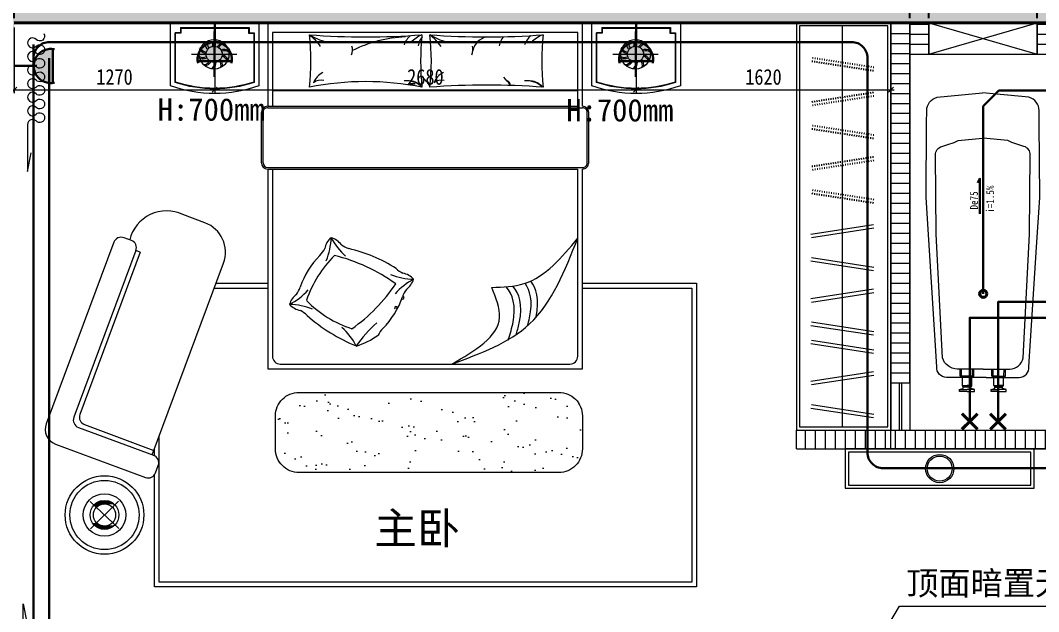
# Model space of a CAD drawing. Header units: millimetres. Extents: x -64529 to 3079702, y -28926 to 77119.
# Drawn here: x -35201 to -28731, y 13617 to 17377 of the extents above; entities that cross this region are included whole.
import ezdxf

# ---------------------------------------------------------------- set-up
doc = ezdxf.new("R2010")
doc.units = ezdxf.units.MM
doc.header["$LTSCALE"] = 10
doc.linetypes.add('ACAD_ISO03W100', pattern=[30, 12, -18])
doc.layers.get('0').update_dxf_attribs({"color": 255})
doc.layers.get('Defpoints').update_dxf_attribs({"color": 255})
for name, color, linetype, lineweight in [('1强弱电插座尺寸', 5, 'Continuous', 0), ('1强电插座布线图', 1, 'Continuous', 30), ('1强电插座布置图', 1, 'Continuous', 30), ('1排水布置图', 1, 'Continuous', 30), ('1浅浅', 251, 'Continuous', 20), ('1给水布置图', 4, 'Continuous', 30), ('1给水平面布置图', 4, 'Continuous', 13), ('图框', 255, 'Continuous', 0)]:
    doc.layers.add(name, color=color, linetype=linetype, lineweight=lineweight)
doc.layers.add('A—缺憾分析文字', color=40, linetype='Continuous')
doc.styles.get("Standard").update_dxf_attribs({"font": ''})
doc.styles.add('夏建东', font='', dxfattribs={"width": 0.85})
doc.styles.add('宋体', font='', dxfattribs={"height": 2.5})
doc.styles.get('Standard').set_extended_font_data('SimSun')
doc.styles.get('夏建东').set_extended_font_data('SimSun')
doc.styles.get('宋体').set_extended_font_data('SimSun')
doc.dimstyles.new('g', dxfattribs={"dimtxt": 100, "dimasz": 31, "dimexe": 21, "dimexo": 30, "dimgap": 31, "dimtad": 1, "dimtih": 1, "dimtoh": 1, "dimdec": 0, "dimrnd": 10, "dimdsep": 46, "dimtxsty": '夏建东', "dimblk": 'OBLIQUE', "dimcen": 2.5, "dimdle": 21, "dimclrd": 5, "dimclre": 5, "dimclrt": 5, "dimadec": 0, "dimazin": 0, "dimtfac": 1, "dimtdec": 0, "dimtmove": 2, "dimatfit": 3, "dimldrblk": 'DOT', "dimfxl": 300, "dimlwd": -1, "dimlwe": -1, "dimarcsym": 1})
doc.dimstyles.new('副本 外标注', dxfattribs={"dimtxt": 140, "dimasz": 60, "dimexe": 30, "dimexo": 30, "dimgap": 80, "dimtad": 1, "dimtoh": 1, "dimdec": 0, "dimtxsty": 'Standard', "dimblk": 'OBLIQUE', "dimcen": 2.5, "dimdle": 60, "dimclrd": 250, "dimclre": 250, "dimclrt": 44, "dimadec": 0, "dimazin": 0, "dimtfac": 1, "dimtdec": 0, "dimtix": 1, "dimtmove": 0, "dimatfit": 3, "dimldrblk": 'DOTSMALL', "dimfxl": 1, "dimtfill": 1, "dimarcsym": 0})
doc.dimstyles.new('外尺寸', dxfattribs={"dimscale": 100, "dimtxt": 2.5, "dimasz": 1, "dimexe": 1, "dimexo": 1, "dimgap": 0.8, "dimtad": 1, "dimdec": 0, "dimdsep": 46, "dimtxsty": '宋体', "dimblk1": 'ARCHTICK', "dimblk2": 'ARCHTICK', "dimsah": 1, "dimcen": -0.9, "dimclrd": 256, "dimclre": 256, "dimclrt": 96, "dimaunit": 1, "dimadec": 0, "dimazin": 0, "dimtfac": 0.35, "dimtdec": 0, "dimtix": 1, "dimtmove": 2, "dimatfit": 3, "dimldrblk": 'DOT', "dimfxl": 7, "dimfxlon": 1, "dimtvp": 0.8, "dimtolj": 1, "dimtzin": 0, "dimlwd": -1, "dimlwe": -1, "dimarcsym": 0})

# ---------------------------------------------------------------- blocks, each defined once
blk = doc.blocks.new('热水')
at = {"layer": '图框', "color": 1, "lineweight": 0, "const_width": 40, "elevation": 5662}
for points in [[(228689, 195327), (228490, 195526)], [(228689, 195526), (228490, 195327)]]:
    blk.add_lwpolyline(points, dxfattribs=at)
blk = doc.blocks.new('冷水')
at = {"layer": '图框', "color": 4, "lineweight": 0, "const_width": 40, "elevation": 5662}
for points in [[(228131, 195325), (228330, 195524)], [(228330, 195325), (228131, 195524)]]:
    blk.add_lwpolyline(points, dxfattribs=at)
blk = doc.blocks.new('_Oblique')
at = {"color": 0, "linetype": 'ByBlock', "lineweight": -2}
blk.add_line((-0.5, -0.5), (0.5, 0.5), dxfattribs=at)
blk = doc.blocks.new('*D613')
at = {"layer": '1浅浅', "color": 250, "lineweight": -2, "transparency": 16777216}
for p, q in [((-35240, 17391.5), (-35240, 19292.7)), ((-17760, 17391.5), (-17760, 19292.7)), ((-35300, 19262.7), (-17700, 19262.7))]:
    blk.add_line(p, q, dxfattribs=at)
at = {"layer": 'Defpoints', "color": 0, "lineweight": 30, "transparency": 16777216}
for p in [(-17760, 19262.7), (-35240, 17361.5), (-17760, 17361.5)]:
    blk.add_point(p, dxfattribs=at)
at = {"layer": '1浅浅', "color": 250, "lineweight": -2, "transparency": 16777216, "xscale": 60, "yscale": 60, "zscale": 60, "rotation": 180}
blk.add_blockref('_Oblique', (-35240, 19262.7), dxfattribs=at)
at = {"layer": '1浅浅', "color": 250, "lineweight": -2, "transparency": 16777216, "xscale": 60, "yscale": 60, "zscale": 60}
blk.add_blockref('_Oblique', (-17760, 19262.7), dxfattribs=at)
at = {"layer": '1浅浅', "color": 44, "transparency": 16777216, "insert": (-26500, 19412.7), "char_height": 140, "attachment_point": 5, "bg_fill": 3, "box_fill_scale": 1.1, "bg_fill_color": 256, "bg_fill_true_color": 13158600, "bg_fill_transparency": 16430252}
blk.add_mtext('17330', dxfattribs=at)
blk = doc.blocks.new('_DotSmall')
at = {"color": 0, "linetype": 'ByBlock', "const_width": 0.5}
blk.add_lwpolyline([(-0.0625, 0, 1), (0.0625, 0, 1)], format="xyb", close=True, dxfattribs=at)
blk = doc.blocks.new('_ArchTick')
at = {"color": 0, "linetype": 'ByBlock', "const_width": 0.15}
blk.add_lwpolyline([(-0.5, -0.5), (0.5, 0.5)], dxfattribs=at)
blk = doc.blocks.new('*D633')
at = {"layer": '1浅浅', "transparency": 16777216}
for p, q in [((-29550, 18127.3), (-29550, 18927.3)), ((-25190, 18127.3), (-25190, 18927.3)), ((-29550, 18827.3), (-25190, 18827.3))]:
    blk.add_line(p, q, dxfattribs=at)
at = {"layer": 'Defpoints', "color": 0, "lineweight": 30, "transparency": 16777216}
for p in [(-25190, 18827.3), (-29550, 17361.5), (-25190, 17361.5)]:
    blk.add_point(p, dxfattribs=at)
at = {"layer": '1浅浅', "transparency": 16777216, "xscale": 100, "yscale": 100, "zscale": 100, "rotation": 180}
blk.add_blockref('_ArchTick', (-29550, 18827.3), dxfattribs=at)
at = {"layer": '1浅浅', "transparency": 16777216, "xscale": 100, "yscale": 100, "zscale": 100}
blk.add_blockref('_ArchTick', (-25190, 18827.3), dxfattribs=at)
at = {"layer": '1浅浅', "color": 96, "transparency": 16777216, "insert": (-27370, 18908.5), "char_height": 2.5, "attachment_point": 5, "style": '宋体'}
blk.add_mtext('\\A1;4360', dxfattribs=at)
blk = doc.blocks.new('_Dot')
at = {"color": 0, "linetype": 'ByBlock', "lineweight": -2}
blk.add_line((-0.5, 0), (-1, 0), dxfattribs=at)
at = {"color": 0, "linetype": 'ByBlock', "const_width": 0.5}
blk.add_lwpolyline([(-0.25, 0, 1), (0.25, 0, 1)], format="xyb", close=True, dxfattribs=at)
blk = doc.blocks.new('*D635')
at = {"layer": '1浅浅', "transparency": 16777216}
for p, q in [((-29670, 18127.3), (-29670, 18927.3)), ((-29550, 18127.3), (-29550, 18927.3)), ((-29670, 18827.3), (-29770, 18827.3)), ((-29670, 18827.3), (-29550, 18827.3)), ((-29550, 18827.3), (-29450, 18827.3))]:
    blk.add_line(p, q, dxfattribs=at)
at = {"layer": 'Defpoints', "color": 0, "lineweight": 30, "transparency": 16777216}
for p in [(-29550, 18827.3), (-29670, 17361.5), (-29550, 17361.5)]:
    blk.add_point(p, dxfattribs=at)
at = {"layer": '1浅浅', "transparency": 16777216, "xscale": 100, "yscale": 100, "zscale": 100}
blk.add_blockref('_ArchTick', (-29670, 18827.3), dxfattribs=at)
at = {"layer": '1浅浅', "transparency": 16777216, "xscale": 100, "yscale": 100, "zscale": 100, "rotation": 180}
blk.add_blockref('_ArchTick', (-29550, 18827.3), dxfattribs=at)
at = {"layer": '1浅浅', "color": 96, "transparency": 16777216, "insert": (-29610, 18908.5), "char_height": 2.5, "attachment_point": 5, "style": '宋体'}
blk.add_mtext('\\A1;120', dxfattribs=at)
blk = doc.blocks.new('fhrhrthrthr')
at = {"layer": '1强电插座布置图', "linetype": 'ByBlock'}
h = blk.add_hatch(color=1, dxfattribs=at)
edge = h.paths.add_edge_path()
edge.add_ellipse((202250.2, 8955.8), major_axis=(-76.8, -76.8), ratio=1, start_angle=308.04278, end_angle=501.95722, ccw=False)
edge.add_line((202142.4, 8969), (202358, 8969))
at = {"layer": '1强电插座布置图', "color": 1}
for p, q in [((202142.4, 8969), (202358, 8969)), ((202250.2, 8724.2), (202250.2, 8868)), ((202114.5, 8846.9), (202377.9, 8846.9)), ((202204.9, 8857.1), (202204.9, 8857.1))]:
    blk.add_line(p, q, dxfattribs=at)
blk.add_ellipse((202250.2, 8955.8), major_axis=(0, 108.6), ratio=1, start_param=1.348329, end_param=4.934795, dxfattribs=at)
blk = doc.blocks.new('*D662')
at = {"layer": '1强弱电插座尺寸', "color": 5, "transparency": 16777216}
for p, q in [((-35240, 17331.5), (-35240, 16915)), ((-33966.5, 17331.5), (-33966.5, 16915)), ((-35261, 16936), (-33945.5, 16936))]:
    blk.add_line(p, q, dxfattribs=at)
at = {"layer": 'Defpoints', "color": 0, "lineweight": 30, "transparency": 16777216}
for p in [(-35240, 17361.5), (-33966.5, 17361.5), (-33966.5, 16936)]:
    blk.add_point(p, dxfattribs=at)
at = {"layer": '1强弱电插座尺寸', "color": 5, "transparency": 16777216, "xscale": 31, "yscale": 31, "zscale": 31, "rotation": 180}
blk.add_blockref('_Oblique', (-35240, 16936), dxfattribs=at)
at = {"layer": '1强弱电插座尺寸', "color": 5, "transparency": 16777216, "xscale": 31, "yscale": 31, "zscale": 31}
blk.add_blockref('_Oblique', (-33966.5, 16936), dxfattribs=at)
at = {"layer": '1强弱电插座尺寸', "color": 5, "transparency": 16777216, "insert": (-34603.3, 17017), "char_height": 100, "attachment_point": 5, "style": '夏建东'}
blk.add_mtext('1270', dxfattribs=at)
blk = doc.blocks.new('*D663')
at = {"layer": '1强弱电插座尺寸', "color": 5, "transparency": 16777216}
for p, q in [((-33966.5, 17331.5), (-33966.5, 16915)), ((-31289.3, 17331.5), (-31289.3, 16915)), ((-33987.5, 16936), (-31268.3, 16936))]:
    blk.add_line(p, q, dxfattribs=at)
at = {"layer": 'Defpoints', "color": 0, "lineweight": 30, "transparency": 16777216}
for p in [(-33966.5, 17361.5), (-31289.3, 17361.5), (-31289.3, 16936)]:
    blk.add_point(p, dxfattribs=at)
at = {"layer": '1强弱电插座尺寸', "color": 5, "transparency": 16777216, "xscale": 31, "yscale": 31, "zscale": 31, "rotation": 180}
blk.add_blockref('_Oblique', (-33966.5, 16936), dxfattribs=at)
at = {"layer": '1强弱电插座尺寸', "color": 5, "transparency": 16777216, "xscale": 31, "yscale": 31, "zscale": 31}
blk.add_blockref('_Oblique', (-31289.3, 16936), dxfattribs=at)
at = {"layer": '1强弱电插座尺寸', "color": 5, "transparency": 16777216, "insert": (-32627.9, 17017), "char_height": 100, "attachment_point": 5, "style": '夏建东'}
blk.add_mtext('2680', dxfattribs=at)
blk = doc.blocks.new('*D664')
at = {"layer": '1强弱电插座尺寸', "color": 5, "transparency": 16777216}
for p, q in [((-31289.3, 17331.5), (-31289.3, 16915)), ((-29670, 17331.5), (-29670, 16915)), ((-31310.3, 16936), (-29649, 16936))]:
    blk.add_line(p, q, dxfattribs=at)
at = {"layer": 'Defpoints', "color": 0, "lineweight": 30, "transparency": 16777216}
for p in [(-31289.3, 17361.5), (-29670, 17361.5), (-29670, 16936)]:
    blk.add_point(p, dxfattribs=at)
at = {"layer": '1强弱电插座尺寸', "color": 5, "transparency": 16777216, "xscale": 31, "yscale": 31, "zscale": 31, "rotation": 180}
blk.add_blockref('_Oblique', (-31289.3, 16936), dxfattribs=at)
at = {"layer": '1强弱电插座尺寸', "color": 5, "transparency": 16777216, "xscale": 31, "yscale": 31, "zscale": 31}
blk.add_blockref('_Oblique', (-29670, 16936), dxfattribs=at)
at = {"layer": '1强弱电插座尺寸', "color": 5, "transparency": 16777216, "insert": (-30479.7, 17017), "char_height": 100, "attachment_point": 5, "style": '夏建东'}
blk.add_mtext('1620', dxfattribs=at)
blk = doc.blocks.new('*D685')
at = {"layer": '1浅浅', "color": 250, "lineweight": -2, "transparency": 16777216}
for p, q in [((-29550, 18329.6), (-29610, 18329.6)), ((-29550, 17391.5), (-29550, 18359.6)), ((-29550, 18329.6), (-29430, 18329.6)), ((-29430, 17391.5), (-29430, 18359.6)), ((-29430, 18329.6), (-29370, 18329.6))]:
    blk.add_line(p, q, dxfattribs=at)
at = {"layer": 'Defpoints', "color": 0, "lineweight": 30, "transparency": 16777216}
for p in [(-29430, 18329.6), (-29550, 17361.5), (-29430, 17361.5)]:
    blk.add_point(p, dxfattribs=at)
at = {"layer": '1浅浅', "color": 250, "lineweight": -2, "transparency": 16777216, "xscale": 60, "yscale": 60, "zscale": 60}
blk.add_blockref('_Oblique', (-29550, 18329.6), dxfattribs=at)
at = {"layer": '1浅浅', "color": 250, "lineweight": -2, "transparency": 16777216, "xscale": 60, "yscale": 60, "zscale": 60, "rotation": 180}
blk.add_blockref('_Oblique', (-29430, 18329.6), dxfattribs=at)
at = {"layer": '1浅浅', "color": 44, "transparency": 16777216, "insert": (-29490, 18479.6), "char_height": 140, "attachment_point": 5, "bg_fill": 3, "box_fill_scale": 1.1, "bg_fill_color": 256, "bg_fill_true_color": 13158600, "bg_fill_transparency": 0}
blk.add_mtext('120', dxfattribs=at)
blk = doc.blocks.new('*D686')
at = {"layer": '1浅浅', "color": 250, "lineweight": -2, "transparency": 16777216}
for p, q in [((-29490, 18329.6), (-28680, 18329.6)), ((-29430, 17391.5), (-29430, 18359.6)), ((-28740, 17391.5), (-28740, 18359.6))]:
    blk.add_line(p, q, dxfattribs=at)
at = {"layer": 'Defpoints', "color": 0, "lineweight": 30, "transparency": 16777216}
for p in [(-28740, 18329.6), (-29430, 17361.5), (-28740, 17361.5)]:
    blk.add_point(p, dxfattribs=at)
at = {"layer": '1浅浅', "color": 250, "lineweight": -2, "transparency": 16777216, "xscale": 60, "yscale": 60, "zscale": 60, "rotation": 180}
blk.add_blockref('_Oblique', (-29430, 18329.6), dxfattribs=at)
at = {"layer": '1浅浅', "color": 250, "lineweight": -2, "transparency": 16777216, "xscale": 60, "yscale": 60, "zscale": 60}
blk.add_blockref('_Oblique', (-28740, 18329.6), dxfattribs=at)
at = {"layer": '1浅浅', "color": 44, "transparency": 16777216, "insert": (-29085, 18479.6), "char_height": 140, "attachment_point": 5, "bg_fill": 3, "box_fill_scale": 1.1, "bg_fill_color": 256, "bg_fill_true_color": 13158600, "bg_fill_transparency": 3955916}
blk.add_mtext('690', dxfattribs=at)
blk = doc.blocks.new('*D687')
at = {"layer": '1浅浅', "color": 250, "lineweight": -2, "transparency": 16777216}
for p, q in [((-28740, 18329.6), (-28800, 18329.6)), ((-28740, 17391.5), (-28740, 18359.6)), ((-28740, 18329.6), (-28620, 18329.6)), ((-28620, 17391.5), (-28620, 18359.6)), ((-28620, 18329.6), (-28560, 18329.6))]:
    blk.add_line(p, q, dxfattribs=at)
at = {"layer": 'Defpoints', "color": 0, "lineweight": 30, "transparency": 16777216}
for p in [(-28620, 18329.6), (-28740, 17361.5), (-28620, 17361.5)]:
    blk.add_point(p, dxfattribs=at)
at = {"layer": '1浅浅', "color": 250, "lineweight": -2, "transparency": 16777216, "xscale": 60, "yscale": 60, "zscale": 60}
blk.add_blockref('_Oblique', (-28740, 18329.6), dxfattribs=at)
at = {"layer": '1浅浅', "color": 250, "lineweight": -2, "transparency": 16777216, "xscale": 60, "yscale": 60, "zscale": 60, "rotation": 180}
blk.add_blockref('_Oblique', (-28620, 18329.6), dxfattribs=at)
at = {"layer": '1浅浅', "color": 44, "transparency": 16777216, "insert": (-28680, 18479.6), "char_height": 140, "attachment_point": 5, "bg_fill": 3, "box_fill_scale": 1.1, "bg_fill_color": 256, "bg_fill_true_color": 13158600, "bg_fill_transparency": 9497788}
blk.add_mtext('120', dxfattribs=at)

msp = doc.modelspace()

# ---------------------------------------------------------------- hatches: boundary and pattern name
at = {"layer": '1浅浅'}
h = msp.add_hatch(color=251, dxfattribs=at)
h.dxf.hatch_style = 1
h.paths.add_polyline_path([(-35490, 17611.5), (-17510, 17611.5), (-17510, 16911.5), (-17760, 16911.5), (-17760, 17361.5), (-35240, 17361.5), (-35240, 16911.5), (-35490, 16911.5)])
h = msp.add_hatch(dxfattribs=at)
h.set_pattern_fill('ANSI31', color=251, scale=20, angle=135)
h.set_pattern_definition([(180, (-29670, 15071.51), (-7e-15, -63.5), [])])
h.paths.add_polyline_path([(-29670, 15071.5), (-29550, 15071.5), (-29550, 17361.5), (-29670, 17361.5)])
at = {"layer": '1浅浅', "ltscale": 0.05}
h = msp.add_hatch(dxfattribs=at)
h.set_pattern_fill('AR-SAND', color=251, scale=100, angle=-126.84982, style=0)
h.set_pattern_definition([(269.349818, (-2550838.84, 2426894.02), (-200.614589, -140.353548), [0, -193.04, 0, -215.9, 0, -206.375]), (299.349818, (-2550838.84, 2426894.02), (-152.011425, -394.803595), [0, -104.14, 0, -173.99, 0, -66.675]), (339.349818, (-2550932.52, 2427019.02), (236.611789, -316.911044), [0, -63.5, 0, -228.6, 0, -298.45]), (349.349818, (-2550932.52, 2427019.02), (139.764723, -372.350382), [0, -31.75, 0, -149.86, 0, -171.45])])
h.paths.add_polyline_path([(-33430.8, 14501.4, -0.414214), (-33580.8, 14651.4), (-33580.8, 14861.5, -0.414214), (-33430.8, 15011.5), (-31780, 15011.5, -0.414214), (-31630, 14861.5), (-31630, 14651.4, -0.414214), (-31780, 14501.4)])
at = {"layer": '1浅浅'}
h = msp.add_hatch(dxfattribs=at)
h.set_pattern_fill('ANSI31', color=251, scale=20, angle=45, style=0)
h.set_pattern_definition([(90, (470167.88, 14986.65), (-63.5, 0), [])])
h.paths.add_polyline_path([(-30250, 14771.5), (-28450.1, 14771.6), (-28450.1, 14651.8), (-30250, 14651.7)])

# ---------------------------------------------------------------- linework, layer by layer
at = {"layer": '1强电插座布线图', "linetype": 'Continuous', "lineweight": 30}
msp.add_lwpolyline([(-35117.4, 12986), (-35117.4, 17138.9, -0.414214), (-35017.4, 17238.9), (-29919, 17238.9, -0.414214), (-29819, 17138.9), (-29819, 14628.9, 0.414214), (-29719, 14528.9), (-27502.6, 14528.9)], format="xyb", dxfattribs=at)
msp.add_lwpolyline([(-35017.4, 6285), (-35017.4, 17137.8)], dxfattribs=at)
at = {"layer": '1排水布置图', "linetype": 'Continuous', "lineweight": 30}
msp.add_lwpolyline([(-29083.3, 15638.3), (-29083.3, 16830.9), (-28983.3, 16930.9), (-25517.4, 16930.9)], dxfattribs=at)
at = {"layer": '1排水布置图', "elevation": 0}
msp.add_lwpolyline([(-29105, 16146.2), (-29105, 16370.9), (-29117.8, 16344.2)], dxfattribs=at)
at = {"layer": '1排水布置图', "linetype": 'Continuous', "lineweight": 30}
for radius in [25, 20]:
    msp.add_circle((-29083.3, 15638.3), radius, dxfattribs=at)
at = {"layer": '1浅浅', "color": 251, "lineweight": 40}
msp.add_line((-35240, 17361.5), (-25490, 17361.5), dxfattribs=at)
at = {"layer": '1浅浅', "color": 251, "ltscale": 0.05}
for p, q in [((-33630, 17361.5), (-33630, 16831.5)), ((-33630, 17361.5), (-31630, 17361.5)), ((-31630, 16831.5), (-31630, 17361.5)), ((-34184.9, 17298.5), (-34217.9, 17298.5)), ((-34181.9, 17295.5), (-34217.9, 17295.5)), ((-34184.9, 17331.5), (-34184.9, 17298.5)), ((-34181.9, 17331.5), (-34181.9, 17295.5)), ((-33970.1, 17017.3), (-33970.1, 17305.8)), ((-33751.2, 17331.5), (-33751.2, 17295.5)), ((-33751.2, 17295.5), (-33715.2, 17295.5)), ((-33748.2, 17331.5), (-33748.2, 17298.5)), ((-33748.2, 17298.5), (-33715.2, 17298.5)), ((-32780, 17299.7), (-33600, 17299.7)), ((-33600, 17299.7), (-33600, 16831.5)), ((-32780, 17299.7), (-33555.4, 17299.7)), ((-31660, 17299.7), (-32780, 17299.7)), ((-31660, 16831.5), (-31660, 17299.7)), ((-31507.7, 17298.5), (-31540.7, 17298.5)), ((-31504.7, 17295.5), (-31540.7, 17295.5)), ((-31507.7, 17331.5), (-31507.7, 17298.5)), ((-31504.7, 17331.5), (-31504.7, 17295.5)), ((-31292.8, 17017.3), (-31292.8, 17305.8)), ((-31074, 17331.5), (-31074, 17295.5)), ((-31074, 17295.5), (-31038, 17295.5)), ((-31071, 17331.5), (-31071, 17298.5)), ((-31071, 17298.5), (-31038, 17298.5)), ((-34114.3, 17161.5), (-33825.9, 17161.5)), ((-31437, 17161.5), (-31148.6, 17161.5)), ((-33600, 16931.5), (-31660, 16931.5)), ((-33629.7, 16831.5), (-31660, 16831.5)), ((-33669.7, 16471.7), (-33669.7, 16791.3)), ((-33659.7, 16471.7), (-33659.7, 16791.3)), ((-33629.7, 16821.5), (-31629.7, 16821.5)), ((-31599.7, 16471.7), (-31599.7, 16791.3)), ((-31589.7, 16471.7), (-31589.7, 16791.3)), ((-33629.7, 16441.5), (-31629.7, 16441.5)), ((-33630, 16431.6), (-33630, 15161.5)), ((-33629.7, 16431.5), (-31660, 16431.5)), ((-33600, 16431.5), (-33600, 15241.5)), ((-31660, 15241.5), (-31660, 16431.5)), ((-31630, 15161.5), (-31630, 16431.5)), ((-34028.6, 16090), (-34169.2, 16142.3)), ((-34495.5, 15977), (-34542.4, 15994.4)), ((-34608.3, 15965.6), (-35037.4, 14811.5)), ((-34467.7, 15913.3), (-34862, 14852.9)), ((-34439.6, 15902.9), (-34823.4, 14870.6)), ((-34439.6, 15902.9), (-34467.7, 15913.3)), ((-34363.9, 14614.4), (-33910.8, 15832.9)), ((-33630, 15161.5), (-31630, 15161.5)), ((-33550, 15191.5), (-31710, 15191.5)), ((-34832.5, 14788.6), (-34354.5, 14610.9)), ((-34794, 14806.3), (-34353.4, 14642.5)), ((-34978.5, 14682.9), (-34406.8, 14470.3)), ((-34342.5, 14499.7), (-34325.1, 14546.6)), ((-34757.1, 14318), (-34576.5, 14144.9)), ((-34578.3, 14319.9), (-34755.3, 14143)), ((-34684.9, 14299.6), (-34728.2, 14299.6)), ((-34672.6, 14301.7), (-34725.8, 14301.7)), ((-34610.5, 14303.9), (-34723.1, 14303.9)), ((-34613.3, 14306), (-34720.3, 14306)), ((-34616.4, 14308.1), (-34717.2, 14308.1)), ((-34619.8, 14310.2), (-34713.8, 14310.2)), ((-34623.5, 14312.3), (-34710.1, 14312.3)), ((-34707.9, 14313.5), (-34707.9, 14288.8)), ((-34627.7, 14314.5), (-34705.9, 14314.5)), ((-34705.8, 14314.5), (-34705.8, 14290.2)), ((-34703.7, 14315.5), (-34703.7, 14291.6)), ((-34701.5, 14316.4), (-34701.5, 14292.8)), ((-34632.6, 14316.6), (-34701, 14316.6)), ((-34699.4, 14317.2), (-34699.4, 14294)), ((-34697.3, 14318), (-34697.3, 14295)), ((-34695.2, 14318.7), (-34695.2, 14296)), ((-34638.4, 14318.7), (-34695.2, 14318.7)), ((-34693.1, 14319.3), (-34693.1, 14296.9)), ((-34691, 14320), (-34691, 14297.7)), ((-34688.8, 14320.5), (-34672.6, 14298.4)), ((-34686.7, 14321), (-34686.7, 14299.1)), ((-34684.6, 14321.4), (-34684.6, 14299.7)), ((-34682.5, 14321.8), (-34682.5, 14300.2)), ((-34680.4, 14322.2), (-34680.4, 14300.7)), ((-34678.2, 14322.5), (-34678.2, 14301)), ((-34676.1, 14322.7), (-34676.1, 14301.4)), ((-34674, 14322.9), (-34674, 14301.6)), ((-34671.9, 14323), (-34671.9, 14301.8)), ((-34669.8, 14323.1), (-34669.8, 14301.9)), ((-34667.6, 14323.2), (-34667.6, 14302)), ((-34665.5, 14323.2), (-34665.5, 14302)), ((-34663.4, 14323.1), (-34663.4, 14301.9)), ((-34661.3, 14323), (-34661.3, 14301.8)), ((-34607.8, 14301.7), (-34661, 14301.7)), ((-34659.2, 14322.9), (-34659.2, 14301.6)), ((-34657, 14322.7), (-34657, 14301.3)), ((-34654.9, 14322.4), (-34654.9, 14301)), ((-34652.8, 14322.1), (-34652.8, 14300.6)), ((-34707.5, 14289), (-34738.2, 14289)), ((-34704.4, 14291.1), (-34736.5, 14291.1)), ((-34700.8, 14293.3), (-34734.6, 14293.3)), ((-34696.6, 14295.4), (-34732.6, 14295.4)), ((-34691.5, 14297.5), (-34730.5, 14297.5)), ((-34708.5, 14174.6), (-34738.8, 14174.6)), ((-34707.5, 14173.9), (-34738.2, 14173.9)), ((-34705.5, 14172.5), (-34737.1, 14172.5)), ((-34704.4, 14171.8), (-34736.5, 14171.8)), ((-34702.1, 14170.4), (-34735.3, 14170.4)), ((-34700.8, 14169.6), (-34734.6, 14169.6)), ((-34707.9, 14174.1), (-34707.9, 14149.4)), ((-34707.9, 14149.4), (-34707.9, 14174.1)), ((-34705.8, 14148.4), (-34705.8, 14172.7)), ((-34703.7, 14147.4), (-34703.7, 14171.3)), ((-34701.5, 14146.5), (-34701.5, 14170.1)), ((-34698.1, 14168.2), (-34733.3, 14168.2)), ((-34696.6, 14167.5), (-34732.6, 14167.5)), ((-34693.4, 14166.1), (-34731.2, 14166.1)), ((-34691.5, 14165.4), (-34730.5, 14165.4)), ((-34687.4, 14164), (-34729, 14164)), ((-34684.9, 14163.3), (-34728.2, 14163.3)), ((-34678.4, 14161.9), (-34726.6, 14161.9)), ((-34672.6, 14161.2), (-34725.8, 14161.2)), ((-34609.6, 14159.8), (-34724.1, 14159.8)), ((-34610.5, 14159), (-34723.1, 14159)), ((-34612.3, 14157.6), (-34721.3, 14157.6)), ((-34613.3, 14156.9), (-34720.3, 14156.9)), ((-34615.3, 14155.5), (-34718.3, 14155.5)), ((-34616.4, 14154.8), (-34717.2, 14154.8)), ((-34618.6, 14153.4), (-34715, 14153.4)), ((-34619.8, 14152.7), (-34713.8, 14152.7)), ((-34622.2, 14151.3), (-34711.4, 14151.3)), ((-34623.5, 14150.6), (-34710.1, 14150.6)), ((-34626.2, 14149.2), (-34707.4, 14149.2)), ((-34627.7, 14148.4), (-34705.9, 14148.4)), ((-34699.4, 14145.7), (-34699.4, 14168.9)), ((-34697.3, 14144.9), (-34697.3, 14167.9)), ((-34695.2, 14144.2), (-34695.2, 14166.9)), ((-34693.1, 14143.5), (-34693.1, 14166)), ((-34691, 14142.9), (-34691, 14165.2)), ((-34688.8, 14142.4), (-34688.8, 14164.4)), ((-34686.7, 14141.9), (-34686.7, 14163.8)), ((-34684.6, 14141.4), (-34684.6, 14163.2)), ((-34682.5, 14141.1), (-34682.5, 14162.7)), ((-34680.4, 14140.7), (-34680.4, 14162.2)), ((-34678.2, 14140.4), (-34678.2, 14161.8)), ((-34676.1, 14140.2), (-34676.1, 14161.5)), ((-34674, 14140), (-34674, 14161.3)), ((-34671.9, 14139.8), (-34671.9, 14161.1)), ((-34669.8, 14139.8), (-34669.8, 14161)), ((-34667.6, 14139.7), (-34667.6, 14160.9)), ((-34665.5, 14139.7), (-34665.5, 14160.9)), ((-34663.4, 14139.8), (-34663.4, 14161)), ((-34661.3, 14139.9), (-34661.3, 14161.1)), ((-34607.8, 14161.2), (-34661, 14161.2)), ((-34659.2, 14140), (-34659.2, 14161.3)), ((-34657, 14140.2), (-34657, 14161.6)), ((-34654.9, 14140.5), (-34654.9, 14161.9)), ((-34652.8, 14140.8), (-34652.8, 14162.3))]:
    msp.add_line(p, q, dxfattribs=at)
at = {"layer": '1浅浅', "color": 251}
for p, q in [((-29670, 17361.5), (-29670, 15071.5)), ((-29550, 17361.5), (-29550, 15071.5)), ((-29781.3, 16077), (-30178.7, 16015.9)), ((-29777.9, 16055.2), (-30175.4, 15994.2)), ((-29777.9, 15806.3), (-30175.4, 15867.4)), ((-29781.3, 15784.6), (-30178.7, 15845.6)), ((-29781.3, 15666.7), (-30178.7, 15605.7)), ((-29777.9, 15645), (-30175.4, 15583.9)), ((-29781.3, 15374.3), (-30178.7, 15435.4)), ((-29777.9, 15396.1), (-30175.4, 15457.1)), ((-29777.9, 15280.6), (-30175.4, 15341.6)), ((-29781.3, 15258.8), (-30178.7, 15319.9)), ((-29781.3, 15141), (-30178.7, 15079.9)), ((-29229.6, 15114.2), (-29229.6, 15159.6)), ((-29142.7, 15159.6), (-29229.6, 15159.6)), ((-29221, 15114.2), (-29221, 15159.6)), ((-29142.7, 15114.2), (-29142.7, 15159.6)), ((-29029, 15114.2), (-29029, 15159.6)), ((-29029, 15159.6), (-28942.1, 15159.6)), ((-28942.1, 15114.2), (-28942.1, 15159.6)), ((-29777.9, 15119.2), (-30175.4, 15058.2)), ((-29142.7, 15114.2), (-29229.6, 15114.2)), ((-29216.1, 15055), (-29216.1, 15114.2)), ((-29185.6, 15114.2), (-29142.7, 15114.2)), ((-29156.2, 15053.3), (-29156.2, 15114.2)), ((-28986.1, 15114.2), (-29029, 15114.2)), ((-29029, 15114.2), (-28942.1, 15114.2)), ((-29015.5, 15055), (-29015.5, 15114.3)), ((-28955.6, 15055), (-28955.6, 15114.2)), ((-29670, 15071.5), (-29550, 15071.5)), ((-29670, 15071.5), (-29670, 14771.5)), ((-29617.5, 15071.5), (-29617.5, 14771.5)), ((-29602.5, 15071.5), (-29602.5, 14771.5)), ((-29550, 15071.5), (-29550, 14771.5)), ((-29234.4, 15029.2), (-29212.9, 15035.9)), ((-29234.4, 15016.7), (-29234.4, 15029.2)), ((-29234.4, 15029.2), (-29186.2, 15029.2)), ((-29186.2, 15016.7), (-29234.4, 15016.7)), ((-29216.1, 15055), (-29186.2, 15055)), ((-29215.3, 15052.1), (-29216.1, 15055)), ((-29215.7, 15055), (-29215.8, 15055.2)), ((-29213.5, 15048.9), (-29215.3, 15052.1)), ((-29211, 15048.9), (-29213.5, 15048.9)), ((-29212.9, 15035.9), (-29211.2, 15035)), ((-29211.2, 15035), (-29211, 15044.1)), ((-29211, 15048.9), (-29186.2, 15048.9)), ((-29211, 15044.1), (-29211, 15048.9)), ((-29162.7, 15044.1), (-29211, 15044.1)), ((-29138.1, 15029.2), (-29186.4, 15029.2)), ((-29186.4, 15016.7), (-29138.1, 15016.7)), ((-29156.2, 15055), (-29186.2, 15055)), ((-29161.4, 15048.9), (-29186.2, 15048.9)), ((-29161.6, 15044.1), (-29162.7, 15044.1)), ((-29161.3, 15035), (-29161.6, 15044.1)), ((-29161.4, 15044.1), (-29161.4, 15048.9)), ((-29161.4, 15048.9), (-29158.8, 15048.9)), ((-29159.6, 15035.9), (-29161.3, 15035)), ((-29138.1, 15029.2), (-29159.6, 15035.9)), ((-29158.8, 15048.9), (-29156.2, 15053.3)), ((-29138.1, 15016.7), (-29138.1, 15029.2)), ((-29033.6, 15029.2), (-29012, 15035.9)), ((-29033.6, 15016.7), (-29033.6, 15029.2)), ((-29033.6, 15029.2), (-28985.3, 15029.2)), ((-28985.3, 15016.7), (-29033.6, 15016.7)), ((-29015.5, 15055), (-28985.5, 15055)), ((-29014.7, 15052.1), (-29015.5, 15055)), ((-29012.9, 15048.9), (-29014.7, 15052.1)), ((-29010.3, 15048.9), (-29012.9, 15048.9)), ((-29012, 15035.9), (-29010.4, 15035)), ((-29010.4, 15035), (-29010.1, 15044.1)), ((-29010.3, 15048.9), (-28985.5, 15048.9)), ((-29010.3, 15044.1), (-29010.3, 15048.9)), ((-29010.1, 15044.1), (-29009, 15044.1)), ((-29009, 15044.1), (-28960.7, 15044.1)), ((-28955.6, 15055), (-28985.5, 15055)), ((-28960.7, 15048.9), (-28985.5, 15048.9)), ((-28937.3, 15029.2), (-28985.5, 15029.2)), ((-28985.5, 15016.7), (-28937.3, 15016.7)), ((-28960.7, 15044.1), (-28960.7, 15048.9)), ((-28960.7, 15048.9), (-28958.2, 15048.9)), ((-28960.5, 15035), (-28960.7, 15044.1)), ((-28958.8, 15035.9), (-28960.5, 15035)), ((-28937.3, 15029.2), (-28958.8, 15035.9)), ((-28958.2, 15048.9), (-28956.4, 15052.1)), ((-28956.4, 15052.1), (-28955.6, 15055)), ((-28956, 15055), (-28955.9, 15055.2)), ((-28937.3, 15016.7), (-28937.3, 15029.2)), ((-29781.3, 14848.6), (-30178.7, 14909.6)), ((-29777.9, 14870.3), (-30175.4, 14931.4)), ((-30270, 14771.5), (-28450.1, 14771.7)), ((-30270, 14651.5), (-30270, 14771.5)), ((-29670, 14771.5), (-28460.1, 14771.7)), ((-29670, 14651.5), (-29670, 14771.5)), ((-30270, 14651.5), (-28450.1, 14651.7)), ((-29670, 14651.5), (-28460.1, 14651.7))]:
    msp.add_line(p, q, dxfattribs=at)
at = {"layer": '1浅浅', "color": 251, "ltscale": 0.05}
for points in [[(-34247.9, 16961.5), (-34247.9, 17361.5), (-33685.2, 17361.5), (-33685.2, 16961.5, -0.177717)], [(-31570.7, 16961.5), (-31570.7, 17361.5), (-31008, 17361.5), (-31008, 16961.5, -0.177717)], [(-31630, 14861.5), (-31630, 14651.4, -0.414214), (-31780, 14501.4), (-33430.8, 14501.4, -0.414214), (-33580.8, 14651.4), (-33580.8, 14861.5, -0.414214), (-33430.8, 15011.5), (-31780, 15011.5, -0.414214)]]:
    msp.add_lwpolyline(points, format="xyb", close=True, dxfattribs=at)
at = {"layer": '1浅浅', "color": 251}
for points in [[(-29670, 15071.5), (-29550, 15071.5), (-29550, 17361.5), (-29670, 17361.5)], [(-29670, 14771.5), (-28460.1, 14771.5), (-28460.1, 14651.7), (-29670, 14651.7)], [(-29960.1, 14401.6), (-28760.1, 14401.6), (-28760.1, 14651.6), (-29960.1, 14651.6)], [(-29940.1, 14421.6), (-28780.1, 14421.6), (-28780.1, 14631.6), (-29940.1, 14631.6)]]:
    msp.add_lwpolyline(points, close=True, dxfattribs=at)
at = {"layer": '1浅浅', "color": 251, "ltscale": 0.05}
for points in [[(-35051.5, 17293.3, -0.892379), (-35101.2, 17255.7, 2.5), (-35101.2, 17212.5, -2.5), (-35101.2, 17169.3, 0.677033), (-35155.2, 17147.7, 0.677033), (-35101.2, 17126.1, -2.5), (-35101.2, 17082.9, 2.5), (-35101.2, 17039.7, -2.5), (-35101.2, 16996.5, 2.5), (-35101.2, 16953.3, -2.5), (-35101.2, 16910.1, 2.5), (-35101.2, 16866.9, -2.5), (-35101.2, 16823.7, 2.5), (-35101.2, 16780.5, -2.5), (-35101.2, 16737.3, 0.677033), (-35155.2, 16715.7), (-35155.2, 16415.4), (-35133.3, 16535.2)], [(-33715.2, 17298.5), (-33715.2, 16982.5, -0.162868), (-34217.9, 16982.5), (-34217.9, 17298.5)], [(-33718.2, 17298.5), (-33718.2, 16984.6, -0.161328), (-34214.9, 16984.6), (-34214.9, 17298.5)], [(-31038, 17298.5), (-31038, 16982.5, -0.162868), (-31540.7, 16982.5), (-31540.7, 17298.5)], [(-31041, 17298.5), (-31041, 16984.6, -0.161328), (-31537.7, 16984.6), (-31537.7, 17298.5)], [(-35079, 12788.7, 0.892379), (-35128.6, 12826.2, -2.5), (-35128.6, 12869.4, 2.5), (-35128.6, 12912.6, -0.677033), (-35182.6, 12934.2, -0.677033), (-35128.6, 12955.8, 2.5), (-35128.6, 12999, -2.5), (-35128.6, 13042.2, 2.5), (-35128.6, 13085.4, -2.5), (-35128.6, 13128.6, 2.5), (-35128.6, 13171.8, -2.5), (-35128.6, 13215, 2.5), (-35128.6, 13258.2, -2.5), (-35128.6, 13301.4, 2.5), (-35128.6, 13344.6, -0.677033), (-35182.6, 13366.2), (-35182.6, 13666.5), (-35160.8, 13546.8)]]:
    msp.add_lwpolyline(points, format="xyb", dxfattribs=at)
for points in [[(-34184.9, 17331.5), (-33748.2, 17331.5)], [(-34184.9, 17328.5), (-33748.2, 17328.5)], [(-31507.7, 17331.5), (-31071, 17331.5)], [(-31507.7, 17328.5), (-31071, 17328.5)], [(-31630, 15704.9), (-30905.4, 15704.9), (-30905.4, 13774.8), (-34350.1, 13774.8), (-34350.1, 14226.4)], [(-31630, 15674.9), (-30935.4, 15674.9), (-30935.4, 13804.8), (-34320.1, 13804.8), (-34320.1, 14732.2)], [(-33969.6, 15674.9), (-33630, 15674.9)], [(-33958.4, 15704.9), (-33630, 15704.9)], [(-34350.1, 14609), (-34350.1, 14651.5)], [(-34350.1, 14226.4), (-34350.1, 14486.2)]]:
    msp.add_lwpolyline(points, dxfattribs=at)
at = {"layer": '1浅浅', "color": 251}
for points in [[(-29065.4, 15106.1), (-29316.5, 15106.1, -0.446345), (-29377.8, 15174.5), (-29446.9, 16250.1), (-29443, 16724.3), (-29442.4, 16803.4, -0.340904), (-29377.2, 16887.9), (-29087.8, 16916.5)], [(-28744.7, 15934.1), (-28724.8, 16250.1), (-28728.6, 16724.3), (-28728, 16803.4, 0.340904), (-28793.2, 16887.9), (-29087.8, 16916.5)], [(-29083.3, 15159.6), (-29248.2, 15159.6, -0.347959), (-29341.3, 15231.7), (-29381.7, 16017.3), (-29387.4, 16521.6, -0.344499), (-29347.1, 16575.1, 0.042429), (-29243.7, 16612.3), (-29088.4, 16628.6)], [(-29083.3, 15159.6), (-28914.5, 15159.6, 0.369805), (-28830.3, 15231.7), (-28790, 16017.3), (-28784.2, 16521.6, 0.344499), (-28824.6, 16575.1, -0.042429), (-28928, 16612.3), (-29083.3, 16628.6)], [(-29065.4, 15106.1), (-28855.2, 15106.1, 0.446345), (-28793.8, 15174.5), (-28744.7, 15934.1)]]:
    msp.add_lwpolyline(points, format="xyb", dxfattribs=at)
for points in [[(-29152.3, 15114.2), (-29151.8, 15159.6)], [(-29019.4, 15114.2), (-29019.9, 15159.6)], [(-28951.7, 15114.2), (-28951.2, 15159.6)]]:
    msp.add_lwpolyline(points, dxfattribs=at)
at = {"layer": '1浅浅', "color": 251, "ltscale": 0.05}
for centre, radius in [((-33970.1, 17161.5), 94.2), ((-33970.1, 17161.5), 51), ((-31292.8, 17161.5), 94.2), ((-31292.8, 17161.5), 51), ((-34666.8, 14231.4), 250), ((-34666.8, 14231.4), 220), ((-34666.8, 14231.4), 135.5), ((-34666.8, 14231.4), 91.7), ((-34666.8, 14231.4), 70.5)]:
    msp.add_circle(centre, radius, dxfattribs=at)
at = {"layer": '1浅浅', "color": 251}
for radius in [89.8, 79.8]:
    msp.add_circle((-29360.1, 14526.6), radius, dxfattribs=at)
at = {"layer": '1浅浅', "color": 251, "ltscale": 0.05}
for centre, radius, start, end in [((-34786.1, 17118.9), 1430.7, 353.29311, 6.70689), ((-33007.4, 21812.8), 4541, 265.47989, 274.52011), ((-33187.5, 17565.4), 331.1, 237.53791, 257.5233), ((-33615.8, 16973.5), 400.6, 36.49353, 51.27919), ((-32631.6, 17174.8), 139.9, 130.53543, 160.35581), ((-32544.4, 17056.9), 252, 114.64565, 134.15848), ((-31052.2, 17118.9), 1606, 174.02798, 185.97202), ((-34020.6, 17118.9), 1430.7, 353.29311, 6.70689), ((-32239.3, 21876.8), 4605, 265.51143, 274.48857), ((-32850.3, 16973.5), 400.6, 36.49353, 51.27919), ((-32422, 17565.4), 331.1, 237.53791, 257.5233), ((-31866.1, 17174.8), 139.9, 130.53543, 160.35581), ((-31778.9, 17056.9), 252, 114.64565, 134.15848), ((-30281.7, 17118.9), 1606, 174.02798, 185.97202), ((-33968.6, 17234.7), 60.5, 172.17003, 218.48975), ((-33967.6, 17230.8), 46.2, 160.30017, 220.53802), ((-33921.8, 17213.7), 60.5, 136.17003, 182.48975), ((-33927.4, 17216.1), 46.2, 124.30017, 184.53802), ((-33900.4, 17175.4), 60.5, 100.17003, 146.48975), ((-33903.4, 17180.6), 46.2, 88.30017, 148.53802), ((-33174.1, 17191), 83.1, 335.89274, 16.11919), ((-32722, 16449), 823.6, 92.30302, 116.63719), ((-32546.1, 17193.2), 130, 141.8174, 169.89867), ((-32408.6, 17191), 83.1, 335.89274, 16.11919), ((-32217.6, 17163.9), 110.3, 101.52055, 168.86895), ((-32030.6, 17193.2), 130, 141.8174, 169.89867), ((-31291.3, 17234.7), 60.5, 172.17003, 218.48975), ((-31290.4, 17230.8), 46.2, 160.30017, 220.53802), ((-31244.6, 17213.7), 60.5, 136.17003, 182.48975), ((-31250.1, 17216.1), 46.2, 124.30017, 184.53802), ((-31223.1, 17175.4), 60.5, 100.17003, 146.48975), ((-31226.2, 17180.6), 46.2, 88.30017, 148.53802), ((-34042, 17187.9), 46.2, 232.30017, 292.53802), ((-34011.6, 17226.1), 60.5, 208.17003, 254.48975), ((-34015.6, 17221.6), 46.2, 196.30017, 256.53802), ((-33905.5, 17131.8), 60.5, 64.17003, 110.48975), ((-33905, 17137.8), 46.2, 52.30017, 112.53802), ((-33931.3, 17104.1), 46.2, 16.30017, 76.53802), ((-33935.3, 17099.6), 60.5, 28.17003, 74.48975), ((-31364.8, 17187.9), 46.2, 232.30017, 292.53802), ((-31334.4, 17226.1), 60.5, 208.17003, 254.48975), ((-31338.4, 17221.6), 46.2, 196.30017, 256.53802), ((-31228.3, 17131.8), 60.5, 64.17003, 110.48975), ((-31227.7, 17137.8), 46.2, 52.30017, 112.53802), ((-31254.1, 17104.1), 46.2, 16.30017, 76.53802), ((-31258.1, 17099.6), 60.5, 28.17003, 74.48975), ((-34041.4, 17193.9), 60.5, 244.17003, 290.48975), ((-34036.7, 17142.5), 46.2, 268.30017, 328.53802), ((-34039.7, 17147.7), 60.5, 280.17003, 326.48975), ((-34012.7, 17107), 46.2, 304.30017, 4.53802), ((-34018.3, 17109.4), 60.5, 316.17003, 2.48975), ((-33972.5, 17092.3), 46.2, 340.30017, 40.53802), ((-33978.4, 17091), 60.5, 352.17003, 38.48975), ((-31364.2, 17193.9), 60.5, 244.17003, 290.48975), ((-31359.4, 17142.5), 46.2, 268.30017, 328.53802), ((-31362.5, 17147.7), 60.5, 280.17003, 326.48975), ((-31335.5, 17107), 46.2, 304.30017, 4.53802), ((-31341, 17109.4), 60.5, 316.17003, 2.48975), ((-31295.3, 17092.3), 46.2, 340.30017, 40.53802), ((-31301.2, 17091), 60.5, 352.17003, 38.48975), ((-33233.6, 16944.1), 111.1, 114.2916, 160.9896), ((-32468.1, 16944.1), 111.1, 114.2916, 160.9896), ((-33007.4, 15173.4), 1814.1, 78.6224, 101.3776), ((-33291.3, 16920.9), 76, 76.48229, 128.55627), ((-32747.1, 16856.2), 136.7, 44.40604, 96.83423), ((-32721.6, 16903.8), 86.6, 33.63488, 90.84559), ((-32939.9, 16719.4), 417.5, 36.20852, 45.08491), ((-32631, 16966), 28, 353.75428, 77.21866), ((-32239.3, 12400.7), 4565.3, 85.47234, 94.52766), ((-32525.8, 16920.9), 76, 76.48229, 128.55627), ((-32424.4, 16719.4), 417.5, 36.20852, 45.08491), ((-32115.5, 16966), 28, 353.75428, 77.21866), ((-31981.6, 16856.2), 136.7, 44.40604, 96.83423), ((-31956.1, 16903.8), 86.6, 33.63488, 90.84559), ((-33630, 16791.2), 40.3, 90.42962, 179.83928), ((-31630, 16791.2), 40.3, 0.16072, 89.57038), ((-33630, 16791.2), 30.3, 89.42774, 179.78587), ((-31630, 16791.2), 30.3, 0.21413, 90.57226), ((-33629.4, 16471.9), 40.3, 180.16914, 269.56196), ((-33629.4, 16471.9), 30.3, 180.22534, 269.41641), ((-31630, 16471.9), 40.3, 269.56197, 359.83086), ((-31630, 16471.9), 30.3, 269.41642, 359.77466), ((-34272.3, 15925), 240.6, 64.60879, 166.53079), ((-34098.3, 15902.6), 200, 339.6039, 69.6039), ((-34560.6, 15946.3), 51.5, 69.32723, 157.94012), ((-33152.4, 15904.6), 117.1, 129.47264, 169.6505), ((-33639.7, 16005.6), 413.1, 337.6615, 358.52718), ((-33262.4, 15873.4), 126.7, 37.4397, 73.6804), ((-32860.1, 16185.3), 413.1, 207.43255, 228.29822), ((-34510.9, 15932.4), 47.2, 336.17643, 71.02291), ((-33422.5, 16003.9), 173.6, 315.77185, 333.2208), ((-33057.5, 16089.3), 173.6, 233.11183, 250.56079), ((-33337.1, 14968.1), 982.8, 57.83031, 76.95616), ((-32927.8, 15514.2), 522.5, 135.13065, 161.38844), ((-32642.3, 15330.9), 788.3, 135.63302, 160.24697), ((-33481, 14777.2), 1138.6, 54.31033, 76.0096), ((-32692.4, 15924), 173.6, 225.58539, 243.03435), ((-32693.1, 16143.6), 413.1, 247.84796, 268.71363), ((-32510.9, 15364.5), 413.1, 117.619, 138.48468), ((-32795.9, 15645), 126.7, 42.46578, 78.70648), ((-32839, 15779.3), 145, 308.77541, 340.35713), ((-33682.7, 15936.7), 413.1, 297.619, 318.48468), ((-33586.9, 15738.2), 173.6, 323.29829, 340.74724), ((-33710.7, 16293.1), 1071.7, 305.1065, 326.52726), ((-32609, 15562.5), 173.6, 143.29829, 160.74724), ((-33373.6, 15537.1), 122.3, 127.29372, 164.09733), ((-32876.6, 16090.9), 708.8, 224.30906, 252.10147), ((-33268, 15786.5), 522.5, 315.13065, 341.38844), ((-32772.3, 15613.1), 8.99, 232.81497, 87.63061), ((-33500.5, 15157.6), 413.1, 67.84796, 88.71363), ((-33397.7, 15656.2), 126.7, 222.46578, 258.70648), ((-33501.2, 15377.2), 173.6, 45.58539, 63.03435), ((-32815.3, 15548.5), 8.29, 319.67079, 220.32921), ((-32652.4, 16319.8), 1095, 228.38179, 247.76439), ((-33433.5, 15115.9), 413.1, 27.43255, 48.29822), ((-32477.8, 14911.4), 709.1, 130.24786, 146.16467), ((-32773.3, 15296.8), 173.6, 135.77185, 153.2208), ((-33207.8, 15763.7), 478.7, 287.12223, 305.71298), ((-33550, 15241.5), 50, 180, 270), ((-31710, 15241.5), 50, 270, 0), ((-34815.1, 14835.5), 50, 159.6039, 249.6039), ((-34776.5, 14853.2), 50, 159.60361, 249.6039), ((-34943.7, 14776.6), 100, 159.6039, 249.6039), ((-34371.9, 14564), 50, 339.6039, 69.6039), ((-34389.4, 14517.2), 50, 249.6039, 339.6039)]:
    msp.add_arc(centre, radius, start, end, dxfattribs=at)
for points in [[(-32459.4, 15191.5), (-31966.4, 15446.6), (-31660, 15991.6)], [(-32206.5, 15678.9), (-31999.5, 15703.8), (-31660, 15991.6)], [(-32459.4, 15191.5), (-32156.8, 15488.1), (-32206.5, 15678.9)]]:
    msp.add_spline(points, degree=3, dxfattribs=at)
for points, knots in [([(-32103.8, 15341.4), (-32093.6, 15366.1), (-32039.1, 15551), (-32074.9, 15633.2), (-32114.3, 15683)], [56.721131, 56.721131, 56.721131, 56.721131, 123.759804, 347.966991, 347.966991, 347.966991, 347.966991]), ([(-32052.4, 15375.4), (-32044.8, 15398.5), (-32000.7, 15561.6), (-32032.7, 15638), (-32071.3, 15687.5)], [77.544423, 77.544423, 77.544423, 77.544423, 123.759804, 344.96763, 344.96763, 344.96763, 344.96763]), ([(-31978.9, 15434.8), (-31974.2, 15451.3), (-31940.5, 15586.4), (-31962.6, 15657.9), (-31994.9, 15705.4)], [94.184049, 94.184049, 94.184049, 94.184049, 123.759804, 323.391411, 323.391411, 323.391411, 323.391411]), ([(-31925.1, 15491.1), (-31925, 15491.3), (-31900.6, 15607.9), (-31923.3, 15670.9), (-31958.7, 15719.3)], [123.470143, 123.470143, 123.470143, 123.470143, 123.759804, 333.885866, 333.885866, 333.885866, 333.885866])]:
    msp.add_open_spline(points, degree=3, knots=knots, dxfattribs=at)
at = {"layer": '1给水平面布置图', "color": 1, "linetype": 'Continuous', "lineweight": 30}
msp.add_lwpolyline([(-28989.4, 14825.5), (-28989.4, 15586.1), (-27553.4, 15586.1)], dxfattribs=at)
at = {"layer": '1给水平面布置图', "linetype": 'Continuous', "lineweight": 30}
msp.add_lwpolyline([(-27653.4, 15486.1), (-29169.2, 15486.1), (-29169.2, 14826.1)], dxfattribs=at)
at = {"layer": 'A—缺憾分析文字', "color": 250, "linetype": 'ACAD_ISO03W100', "ltscale": 0.05}
for p, q in [((-29781.3, 17055.7), (-30178.7, 17116.8)), ((-29777.9, 17077.5), (-30175.4, 17138.5)), ((-29781.3, 16917.7), (-30178.7, 16856.6)), ((-29777.9, 16895.9), (-30175.4, 16834.9)), ((-29777.9, 16647), (-30175.4, 16708.1)), ((-29781.3, 16625.3), (-30178.7, 16686.3)), ((-29781.3, 16507.4), (-30178.7, 16446.4)), ((-29777.9, 16485.7), (-30175.4, 16424.6)), ((-29781.3, 16215), (-30178.7, 16276.1)), ((-29777.9, 16236.8), (-30175.4, 16297.8))]:
    msp.add_line(p, q, dxfattribs=at)

# ---------------------------------------------------------------- block references
at = {"layer": '1强电插座布置图', "color": 7, "rotation": 270}
msp.add_blockref('fhrhrthrthr', (-43964.2, 219337.3), dxfattribs=at)
at = {"layer": '1给水布置图', "color": 7, "xscale": -0.5, "yscale": 0.5, "zscale": 0.5, "rotation": 180}
for name in ['冷水', '热水']:
    msp.add_blockref(name, (-143284.3, 112538.5, -2830.9), dxfattribs=at)

# ---------------------------------------------------------------- texts
at = {"layer": '1强弱电插座尺寸', "color": 45, "char_height": 142.88, "width": 2002.012, "attachment_point": 1}
for insert in [(-34328.9, 16882.3, 0), (-31732.8, 16877.3, 0)]:
    msp.add_mtext('H:700mm', dxfattribs=dict(at, insert=insert))
at = {"layer": '1强弱电插座尺寸', "color": 5, "insert": (-29572.9, 13873), "char_height": 150, "width": 2101.718, "attachment_point": 1}
msp.add_mtext('{\\C45;顶面暗置无线网络}', dxfattribs=at)
at = {"layer": '1排水布置图', "char_height": 50, "width": 69.646, "attachment_point": 1, "rotation": 90, "style": '夏建东'}
for s, insert in [('i=1.5%', (-29064.9, 16153.1, 0)), ('De75', (-29167.4, 16174.1, 0))]:
    msp.add_mtext(s, dxfattribs=dict(at, insert=insert))
at = {"layer": '1浅浅', "color": 251, "lineweight": 5, "style": '宋体'}
msp.add_text('主卧', height=200, dxfattribs=at).set_placement((-32953.8, 14046.9))
at = {"layer": '1浅浅', "color": 251, "ltscale": 0.05, "text_generation_flag": 2, "flags": 9}
for tag, s in [('YSIZE', '600'), ('XSIZE', '1600')]:
    msp.add_attdef(tag, (-32878.3, 15162), s, height=0.5, rotation=180, dxfattribs=at)

# ---------------------------------------------------------------- leaders
at = {"layer": '1强弱电插座尺寸', "color": 5}
msp.add_leader([(-30047.1, 12929.8), (-29615.6, 13651.9), (-27867.1, 13651.9)], dimstyle='g', dxfattribs=at)

# ---------------------------------------------------------------- next in the draw order: dimensions: what is measured, and where the dimension line sits
at = {"layer": '1浅浅', "color": 251}
dim = msp.add_linear_dim(base=(-17760, 19262.7), p1=(-35240, 17361.5), p2=(-17760, 17361.5), text='17330', dimstyle='副本 外标注', dxfattribs=at)
dim.commit()
dim.dimension.update_dxf_attribs({"geometry": '*D613', "text_midpoint": (-26500, 19412.7)})

# ---------------------------------------------------------------- next in the draw order: hatches: boundary and pattern name
at = {"layer": '1浅浅', "lineweight": 0}
h = msp.add_hatch(dxfattribs=at)
h.set_pattern_fill('ANSI31', color=251, scale=20, angle=135)
h.set_pattern_definition([(180, (-29550, 17161.51), (-7e-15, -63.5), [])])
h.paths.add_polyline_path([(-29550, 17161.5), (-29430, 17161.5), (-29430, 17361.5), (-29550, 17361.5)])
h = msp.add_hatch(dxfattribs=at)
h.set_pattern_fill('ANSI31', color=251, scale=20, angle=135)
h.set_pattern_definition([(180, (-28740, 17161.51), (-7e-15, -63.5), [])])
h.paths.add_polyline_path([(-28740, 17161.5), (-28620, 17161.5), (-28620, 17361.5), (-28740, 17361.5)])

# ---------------------------------------------------------------- next in the draw order: linework, layer by layer
at = {"layer": '1浅浅', "color": 251}
msp.add_line((-29980, 17341.5), (-29980, 14791.5), dxfattribs=at)
at = {"layer": '1浅浅', "color": 251, "ltscale": 0.05}
for p, q in [((-29430, 17361.5), (-28740, 17161.5)), ((-29430, 17161.5), (-28740, 17361.5))]:
    msp.add_line(p, q, dxfattribs=at)
at = {"layer": '1浅浅', "color": 251}
for points in [[(-29690, 17341.5), (-30250, 17341.5), (-30250, 14791.5), (-29690, 14791.5)], [(-29550, 17161.5), (-29430, 17161.5), (-29430, 17361.5), (-29550, 17361.5)], [(-28740, 17161.5), (-28620, 17161.5), (-28620, 17361.5), (-28740, 17361.5)]]:
    msp.add_lwpolyline(points, close=True, dxfattribs=at)
at = {"layer": '1浅浅', "color": 251, "ltscale": 0.05}
msp.add_lwpolyline([(-29430, 17161.5), (-28740, 17161.5), (-28740, 17361.5), (-29430, 17361.5)], close=True, dxfattribs=at)

# ---------------------------------------------------------------- next in the draw order: block references
at = {"layer": '1强电插座布置图', "color": 7, "rotation": 180}
for p in [(168283.6, 26085.8), (170960.9, 26085.8)]:
    msp.add_blockref('fhrhrthrthr', p, dxfattribs=at)

# ---------------------------------------------------------------- next in the draw order: dimensions: what is measured, and where the dimension line sits
at = {"layer": '1强弱电插座尺寸', "color": 5}
for base, p1, p2, picture, middle in [((-33966.5499, 16936.0482), (-35240.0022, 17361.5499), (-33966.5499, 17361.5499), '*D662', (-34603.2761, 17017.0482)), ((-31289.3, 16936), (-33966.5, 17361.5), (-31289.3, 17361.5), '*D663', (-32627.9, 17017)), ((-29670, 16936), (-31289.3, 17361.5), (-29670, 17361.5), '*D664', (-30479.7, 17017))]:
    dim = msp.add_linear_dim(base=base, p1=p1, p2=p2, dimstyle='g', dxfattribs=at)
    dim.commit()
    dim.dimension.update_dxf_attribs({"geometry": picture, "text_midpoint": middle})
at = {"layer": '1浅浅', "color": 251}
for base, p1, p2, picture, middle in [((-29550, 18827.3), (-29670, 17361.5), (-29550, 17361.5), '*D635', (-29610, 18908.5)), ((-25190, 18827.3), (-29550, 17361.5), (-25190, 17361.5), '*D633', (-27370, 18908.5))]:
    dim = msp.add_linear_dim(base=base, p1=p1, p2=p2, dimstyle='外尺寸', dxfattribs=at)
    dim.commit()
    dim.dimension.update_dxf_attribs({"geometry": picture, "text_midpoint": middle})

# ---------------------------------------------------------------- next in the draw order: dimensions: what is measured, and where the dimension line sits
dim = msp.add_linear_dim(base=(-29430, 18329.6), p1=(-29550, 17361.5), p2=(-29430, 17361.5), dimstyle='副本 外标注', dxfattribs=at)
dim.commit()
dim.dimension.update_dxf_attribs({"geometry": '*D685', "text_midpoint": (-29490, 18479.6)})

# ---------------------------------------------------------------- next in the draw order: linework, layer by layer
msp.add_lwpolyline([(-29670, 17361.5), (-30270, 17361.5), (-30270, 14771.5), (-29670, 14771.5)], close=True, dxfattribs=at)
msp.add_lwpolyline([(-29670, 17361.5), (-30270, 17361.5), (-30270, 14771.5), (-29670, 14771.5)], close=True, dxfattribs=at)

# ---------------------------------------------------------------- next in the draw order: dimensions: what is measured, and where the dimension line sits
dim = msp.add_linear_dim(base=(-28740, 18329.6), p1=(-29430, 17361.5), p2=(-28740, 17361.5), dimstyle='副本 外标注', dxfattribs=at)
dim.commit()
dim.dimension.update_dxf_attribs({"geometry": '*D686', "text_midpoint": (-29085, 18479.6)})

# ---------------------------------------------------------------- next in the draw order: dimensions: what is measured, and where the dimension line sits
dim = msp.add_linear_dim(base=(-28620, 18329.6), p1=(-28740, 17361.5), p2=(-28620, 17361.5), dimstyle='副本 外标注', dxfattribs=at)
dim.commit()
dim.dimension.update_dxf_attribs({"geometry": '*D687', "text_midpoint": (-28680, 18479.6)})

doc.saveas('drawing.dxf')
